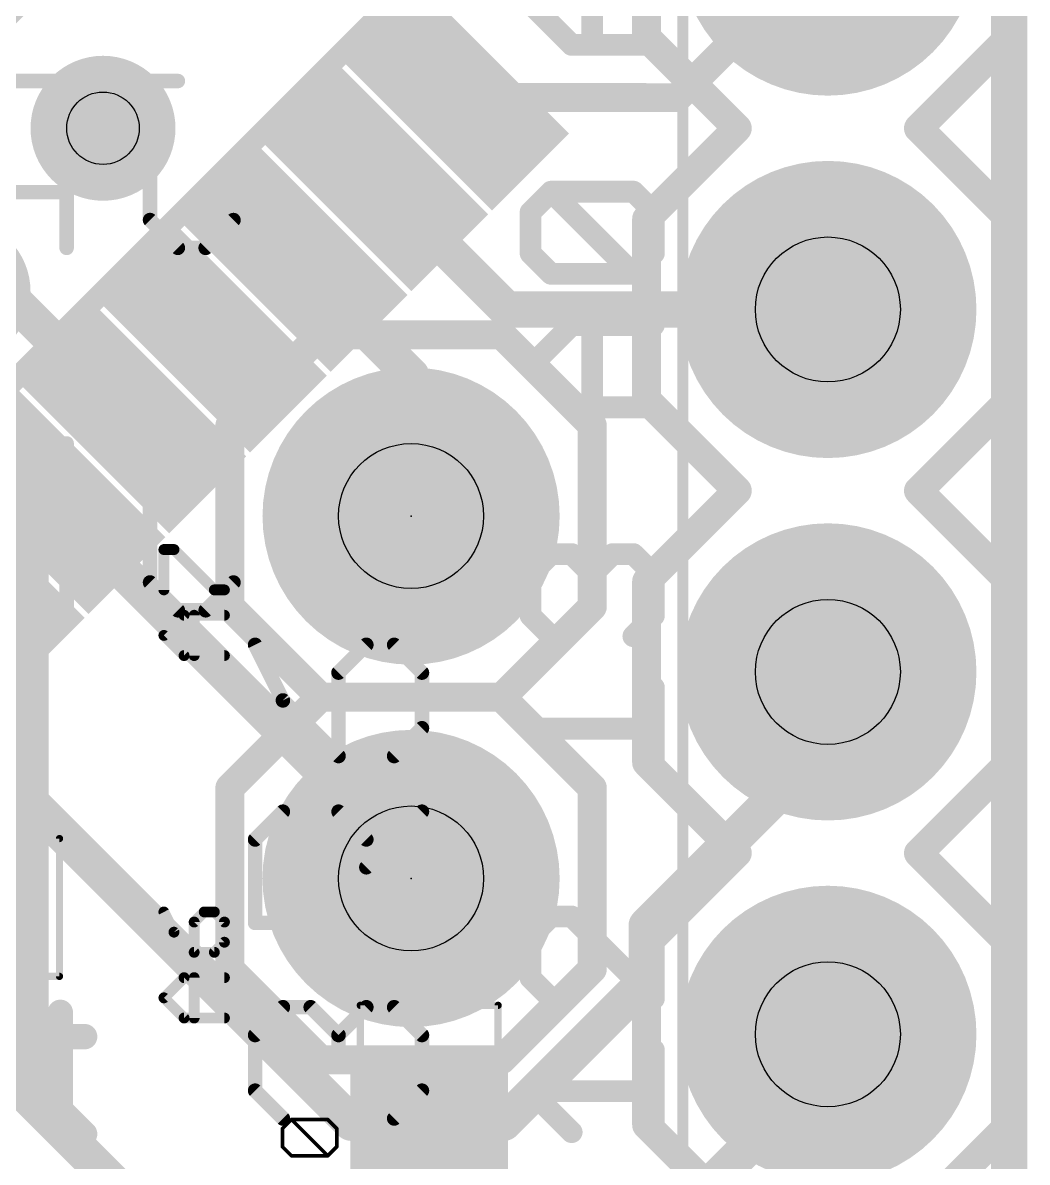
# Model space of a CAD drawing. Extents: x -32 to 75, y -15 to 35.
# Drawn here: x 10.87 to 17.91, y 5.45 to 13.44 of the extents above; entities that cross this region are included whole.
import ezdxf

# ---------------------------------------------------------------- set-up
doc = ezdxf.new("R2010")
doc.units = 0
for name, color, linetype in [('1', 12, 'CONTINUOUS'), ('16', 132, 'CONTINUOUS'), ('17', 110, 'CONTINUOUS'), ('18', 110, 'CONTINUOUS'), ('20', 53, 'CONTINUOUS'), ('21', 41, 'CONTINUOUS'), ('22', 40, 'CONTINUOUS'), ('24', 53, 'CONTINUOUS'), ('25', 253, 'CONTINUOUS'), ('26', 253, 'CONTINUOUS'), ('27', 253, 'CONTINUOUS'), ('29', 253, 'CONTINUOUS'), ('30', 253, 'CONTINUOUS'), ('31', 253, 'CONTINUOUS'), ('39', 12, 'CONTINUOUS'), ('44', 253, 'CONTINUOUS'), ('51', 53, 'CONTINUOUS'), ('52', 253, 'CONTINUOUS')]:
    doc.layers.add(name, color=color, linetype=linetype)

# ---------------------------------------------------------------- blocks, each defined once
blk = doc.blocks.new('RECT')
blk.add_solid([(-0.5, -0.5), (0.5, -0.5), (-0.5, 0.5), (0.5, 0.5)])
blk = doc.blocks.new('ROUNDP')
at = {"const_width": 0.5}
blk.add_lwpolyline([(0, -0.25, 1), (0, 0.25, 1), (0, -0.25)], format="xyb", dxfattribs=at)
blk = doc.blocks.new('ROUNDV')
at = {"const_width": 0.5}
blk.add_lwpolyline([(0, -0.25, 1), (0, 0.25, 1), (0, -0.25)], format="xyb", dxfattribs=at)

msp = doc.modelspace()

# ---------------------------------------------------------------- linework, layer by layer
at = {"layer": '1'}
for points, const_width in [([(17.78, 33.02), (17.78, 0)], 0.254), ([(15.4545, 12.9145), (16.51, 13.97)], 0.2032), ([(13.9052, 12.9146), (15.4545, 12.9145)], 0.2032), ([(13.3395, 12.3489), (14.2583, 11.43)], 0.254), ([(13.589, 10.968), (12.7739, 11.7832)], 0.254), ([(10.7372, 11.557), (11.6425, 10.6518)], 0.254), ([(14.2583, 11.43), (16.51, 11.43)], 0.254), ([(13.589, 9.9822), (13.589, 10.968)], 0.254), ([(11.0768, 10.0861), (13.589, 7.5738)], 0.254), ([(9.9454, 8.9548), (13.1701, 5.73)], 0.254), ([(16.51, 8.382), (16.51, 8.89)], 0.254), ([(15.24, 7.112), (16.51, 8.382)], 0.254), ([(13.589, 7.5738), (13.589, 7.4422)], 0.254), ([(15.24, 6.731), (15.24, 7.112)], 0.254), ([(14.239, 5.73), (15.24, 6.731)], 0.254), ([(13.1701, 5.73), (13.716, 5.73)], 0.254), ([(13.716, 5.73), (14.239, 5.73)], 0.254)]:
    msp.add_lwpolyline(points, dxfattribs=dict(at, const_width=const_width))
for points, const_width in [([(13.9052, 12.9654, 1), (13.9052, 12.8638)], 0.1016), ([(15.4186, 12.9504, 1), (15.4904, 12.8786)], 0.1016), ([(15.4545, 12.8637, 1), (15.4545, 12.9653)], 0.1016), ([(13.3844, 12.3938, 1), (13.2946, 12.304)], 0.127), ([(12.8188, 11.8281, 1), (12.729, 11.7383)], 0.127), ([(14.2583, 11.4935, 1), (14.2583, 11.3665)], 0.127), ([(14.2134, 11.3851, 1), (14.3032, 11.4749)], 0.127), ([(16.51, 11.3665, 1), (16.51, 11.4935)], 0.127), ([(13.6525, 10.968, 1), (13.5255, 10.968)], 0.127), ([(13.5441, 10.9231, 1), (13.6339, 11.0129)], 0.127), ([(11.5976, 10.6069, 1), (11.6874, 10.6967)], 0.127), ([(11.1217, 10.131, 1), (11.0319, 10.0412)], 0.127), ([(13.5255, 9.9822, 1), (13.6525, 9.9822)], 0.127), ([(16.5735, 8.89, 1), (16.4465, 8.89)], 0.127), ([(16.5549, 8.3371, 1), (16.4651, 8.4269)], 0.127), ([(16.4465, 8.382, 1), (16.5735, 8.382)], 0.127), ([(13.6525, 7.5738, 1), (13.5255, 7.5738)], 0.127), ([(13.5441, 7.5289, 1), (13.6339, 7.6187)], 0.127), ([(13.5255, 7.4422, 1), (13.6525, 7.4422)], 0.127), ([(15.3035, 7.112, 1), (15.1765, 7.112)], 0.127), ([(15.1951, 7.1569, 1), (15.2849, 7.0671)], 0.127), ([(15.1765, 6.731, 1), (15.3035, 6.731)], 0.127), ([(15.2849, 6.6861, 1), (15.1951, 6.7759)], 0.127), ([(13.1701, 5.7935, 1), (13.1701, 5.6665)], 0.127), ([(13.1252, 5.6851, 1), (13.215, 5.7749)], 0.127), ([(13.716, 5.7935, 1), (13.716, 5.6665)], 0.127), ([(13.716, 5.6665, 1), (13.716, 5.7935)], 0.127), ([(14.1941, 5.7749, 1), (14.2839, 5.6851)], 0.127), ([(14.239, 5.6665, 1), (14.239, 5.7935)], 0.127)]:
    msp.add_lwpolyline(points, format="xyb", dxfattribs=dict(at, const_width=const_width))
at = {"layer": '16', "const_width": 0.254}
for points in [[(17.78, 33.02), (17.78, 0)], [(10.3505, 13.1445), (11.049, 13.843)], [(10.922, 9.779), (8.001, 12.7)], [(10.922, 5.8928), (10.922, 9.779)], [(16.51, 6.1214), (16.51, 6.35)], [(14.8336, 4.445), (16.51, 6.1214)], [(12.3698, 4.445), (10.922, 5.8928)]]:
    msp.add_lwpolyline(points, dxfattribs=at)
at = {"layer": '16', "const_width": 0.127}
for points in [[(10.9855, 9.779, 1), (10.8585, 9.779)], [(10.8771, 9.7341, 1), (10.9669, 9.8239)], [(16.5735, 6.35, 1), (16.4465, 6.35)], [(16.5549, 6.0765, 1), (16.4651, 6.1663)], [(16.4465, 6.1214, 1), (16.5735, 6.1214)], [(10.9669, 5.9377, 1), (10.8771, 5.8479)], [(10.8585, 5.8928, 1), (10.9855, 5.8928)]]:
    msp.add_lwpolyline(points, format="xyb", dxfattribs=at)
at = {"layer": '20', "const_width": 0.2032}
msp.add_lwpolyline([(17.78, 0), (17.78, 33.02)], dxfattribs=at)
at = {"layer": '21'}
for points, const_width in [([(13.8468, 13.97), (8.89, 9.0132)], 0.1524), ([(14.8586, 13.2842), (14.8586, 13.8604)], 0.1524), ([(14.7146, 13.2842), (14.4265, 13.5723)], 0.1524), ([(15.2908, 13.2842), (14.7146, 13.2842)], 0.1524), ([(14.4265, 12.1119), (14.5705, 12.2559)], 0.1524), ([(14.5705, 12.2559), (15.1467, 12.2559)], 0.1524), ([(15.1467, 11.6797), (14.5705, 12.2559)], 0.1524), ([(15.1467, 12.2559), (15.2908, 12.1119)], 0.1524), ([(14.4265, 11.8238), (14.4265, 12.1119)], 0.1524), ([(15.2908, 12.1119), (15.2908, 11.8238)], 0.1524), ([(14.5705, 11.6797), (14.4265, 11.8238)], 0.1524), ([(15.2908, 11.8238), (15.1467, 11.6797)], 0.1524), ([(15.1467, 11.6797), (14.5705, 11.6797)], 0.1524), ([(14.4265, 11.0323), (14.7146, 11.3204)], 0.1524), ([(14.7146, 11.3204), (15.2908, 11.3204)], 0.1524), ([(14.8586, 10.7442), (14.8586, 11.3204)], 0.1524), ([(14.7146, 10.7442), (14.4265, 11.0323)], 0.1524), ([(15.2908, 10.7442), (14.7146, 10.7442)], 0.1524), ([(11.8567, 9.4647), (11.8567, 9.7475)], 0.0762), ([(11.8567, 9.7475), (11.9274, 9.7475)], 0.0762), ([(11.9274, 9.7475), (12.2102, 9.4647)], 0.0762), ([(14.4265, 9.5719), (14.5705, 9.7159)], 0.1524), ([(14.5705, 9.7159), (14.7146, 9.7159)], 0.1524), ([(14.7146, 9.7159), (14.8586, 9.5719)], 0.1524), ([(14.8586, 9.5719), (15.0027, 9.7159)], 0.1524), ([(15.0027, 9.7159), (15.1467, 9.7159)], 0.1524), ([(15.1467, 9.7159), (15.2908, 9.5719)], 0.1524), ([(14.4265, 9.2838), (14.4265, 9.5719)], 0.1524), ([(14.8586, 9.5719), (14.8586, 9.4278)], 0.1524), ([(15.2908, 9.5719), (15.2908, 9.2838)], 0.1524), ([(12.2102, 9.4647), (12.2809, 9.4647)], 0.0762), ([(14.5705, 9.1397), (14.4265, 9.2838)], 0.1524), ([(15.2908, 9.2838), (15.1467, 9.1397)], 0.1524), ([(11.8567, 9.1457), (11.9981, 9.2871)], 0.0762), ([(11.9981, 9.2871), (12.2809, 9.2871)], 0.0762), ([(12.0688, 9.0043), (12.0688, 9.2871)], 0.0762), ([(11.9981, 9.0043), (11.8567, 9.1457)], 0.0762), ([(12.2809, 9.0043), (11.9981, 9.0043)], 0.0762), ([(15.2908, 8.2042), (15.2908, 8.7804)], 0.1524), ([(14.7146, 8.2042), (14.4265, 8.4923)], 0.1524), ([(14.4265, 8.4923), (15.2908, 8.4923)], 0.1524), ([(11.8567, 7.2075), (11.9274, 7.0661)], 0.0762), ([(12.1395, 7.2075), (12.0688, 7.1368)], 0.0762), ([(12.2102, 7.2075), (12.1395, 7.2075)], 0.0762), ([(12.2809, 7.1368), (12.2102, 7.2075)], 0.0762), ([(14.5705, 7.1759), (14.4265, 7.0319)], 0.1524), ([(14.7146, 7.1759), (14.5705, 7.1759)], 0.1524), ([(15.2908, 6.5997), (14.7146, 7.1759)], 0.1524), ([(15.2908, 7.1759), (15.2908, 6.5997)], 0.1524), ([(12.0688, 7.1368), (12.0688, 6.9247)], 0.0762), ([(12.2809, 6.9954), (12.2809, 7.1368)], 0.0762), ([(14.4265, 7.0319), (14.4265, 6.7438)], 0.1524), ([(11.9274, 7.0661), (12.0688, 6.9247)], 0.0762), ([(12.2102, 6.9247), (12.2809, 6.9954)], 0.0762), ([(12.0688, 6.9247), (12.2102, 6.9247)], 0.0762), ([(14.4265, 6.7438), (14.5705, 6.5997)], 0.1524), ([(11.8567, 6.6057), (11.9981, 6.7471)], 0.0762), ([(11.9981, 6.7471), (12.2809, 6.7471)], 0.0762), ([(12.0688, 6.4643), (12.0688, 6.7471)], 0.0762), ([(11.9981, 6.4643), (11.8567, 6.6057)], 0.0762), ([(11.1308, 6.5041), (11.1308, 5.822)], 0.1778), ([(12.2809, 6.4643), (11.9981, 6.4643)], 0.0762), ([(10.9603, 6.3335), (11.3013, 6.3335)], 0.1778), ([(15.2908, 5.6642), (15.2908, 6.2404)], 0.1524), ([(14.7146, 5.6642), (14.4265, 5.9523)], 0.1524), ([(14.4265, 5.9523), (15.2908, 5.9523)], 0.1524), ([(11.1308, 5.822), (11.3013, 5.6515)], 0.1778)]:
    msp.add_lwpolyline(points, dxfattribs=dict(at, const_width=const_width))
for points, const_width in [([(14.7146, 13.3223, 1), (14.7146, 13.2461)], 0.0762), ([(14.6876, 13.2573, 1), (14.7415, 13.3111)], 0.0762), ([(15.2908, 13.2461, 1), (15.2908, 13.3223)], 0.0762), ([(14.8205, 13.2842, 1), (14.8967, 13.2842)], 0.0762), ([(14.5975, 12.2829, 1), (14.5436, 12.229)], 0.0762), ([(14.5705, 12.294, 1), (14.5705, 12.2178)], 0.0762), ([(14.5975, 12.229, 1), (14.5436, 12.2829)], 0.0762), ([(15.1737, 12.2829, 1), (15.1198, 12.229)], 0.0762), ([(15.1467, 12.2178, 1), (15.1467, 12.294)], 0.0762), ([(14.3995, 12.1388, 1), (14.4534, 12.0849)], 0.0762), ([(14.4646, 12.1119, 1), (14.3884, 12.1119)], 0.0762), ([(15.3289, 12.1119, 1), (15.2527, 12.1119)], 0.0762), ([(15.2639, 12.0849, 1), (15.3177, 12.1388)], 0.0762), ([(14.4534, 11.8507, 1), (14.3995, 11.7968)], 0.0762), ([(15.3177, 11.7968, 1), (15.2639, 11.8507)], 0.0762), ([(14.3884, 11.8238, 1), (14.4646, 11.8238)], 0.0762), ([(15.2527, 11.8238, 1), (15.3289, 11.8238)], 0.0762), ([(14.5705, 11.7178, 1), (14.5705, 11.6416)], 0.0762), ([(14.5436, 11.6528, 1), (14.5975, 11.7067)], 0.0762), ([(15.1198, 11.7067, 1), (15.1737, 11.6528)], 0.0762), ([(15.1198, 11.6528, 1), (15.1737, 11.7067)], 0.0762), ([(15.1467, 11.6416, 1), (15.1467, 11.7178)], 0.0762), ([(14.7146, 11.3585, 1), (14.7146, 11.2823)], 0.0762), ([(14.7415, 11.2935, 1), (14.6876, 11.3474)], 0.0762), ([(14.8967, 11.3204, 1), (14.8205, 11.3204)], 0.0762), ([(15.2908, 11.2823, 1), (15.2908, 11.3585)], 0.0762), ([(14.4534, 11.0593, 1), (14.3995, 11.0054)], 0.0762), ([(14.3995, 11.0593, 1), (14.4534, 11.0054)], 0.0762), ([(14.7146, 10.7823, 1), (14.7146, 10.7061)], 0.0762), ([(14.6876, 10.7173, 1), (14.7415, 10.7711)], 0.0762), ([(14.8205, 10.7442, 1), (14.8967, 10.7442)], 0.0762), ([(15.2908, 10.7061, 1), (15.2908, 10.7823)], 0.0762), ([(11.8758, 9.7475, 1), (11.8377, 9.7475)], 0.0381), ([(11.8567, 9.7665, 1), (11.8567, 9.7284)], 0.0381), ([(11.9409, 9.7609, 1), (11.914, 9.734)], 0.0381), ([(11.9274, 9.7284, 1), (11.9274, 9.7665)], 0.0381), ([(14.5705, 9.754, 1), (14.5705, 9.6778)], 0.0762), ([(14.5975, 9.689, 1), (14.5436, 9.7429)], 0.0762), ([(14.7415, 9.7429, 1), (14.6876, 9.689)], 0.0762), ([(14.7146, 9.6778, 1), (14.7146, 9.754)], 0.0762), ([(15.0027, 9.754, 1), (15.0027, 9.6778)], 0.0762), ([(15.0296, 9.689, 1), (14.9757, 9.7429)], 0.0762), ([(15.1737, 9.7429, 1), (15.1198, 9.689)], 0.0762), ([(15.1467, 9.6778, 1), (15.1467, 9.754)], 0.0762), ([(14.3995, 9.5988, 1), (14.4534, 9.5449)], 0.0762), ([(14.4646, 9.5719, 1), (14.3884, 9.5719)], 0.0762), ([(14.8967, 9.5719, 1), (14.8205, 9.5719)], 0.0762), ([(14.8317, 9.5988, 1), (14.8856, 9.5449)], 0.0762), ([(14.8317, 9.5449, 1), (14.8856, 9.5988)], 0.0762), ([(15.3289, 9.5719, 1), (15.2527, 9.5719)], 0.0762), ([(15.2639, 9.5449, 1), (15.3177, 9.5988)], 0.0762), ([(11.8377, 9.4647, 1), (11.8758, 9.4647)], 0.0381), ([(12.2102, 9.4837, 1), (12.2102, 9.4456)], 0.0381), ([(12.1967, 9.4512, 1), (12.2237, 9.4782)], 0.0381), ([(12.2809, 9.4456, 1), (12.2809, 9.4837)], 0.0381), ([(14.8205, 9.4278, 1), (14.8967, 9.4278)], 0.0762), ([(14.4534, 9.3107, 1), (14.3995, 9.2568)], 0.0762), ([(15.3177, 9.2568, 1), (15.2639, 9.3107)], 0.0762), ([(11.9981, 9.3061, 1), (11.9981, 9.268)], 0.0381), ([(12.0116, 9.2736, 1), (11.9847, 9.3005)], 0.0381), ([(12.0879, 9.2871, 1), (12.0498, 9.2871)], 0.0381), ([(12.2809, 9.268, 1), (12.2809, 9.3061)], 0.0381), ([(14.3884, 9.2838, 1), (14.4646, 9.2838)], 0.0762), ([(15.2527, 9.2838, 1), (15.3289, 9.2838)], 0.0762), ([(11.8702, 9.1592, 1), (11.8433, 9.1322)], 0.0381), ([(14.5436, 9.1128, 1), (14.5975, 9.1667)], 0.0762), ([(15.1198, 9.1667, 1), (15.1737, 9.1128)], 0.0762), ([(11.8433, 9.1592, 1), (11.8702, 9.1322)], 0.0381), ([(11.9981, 9.0234, 1), (11.9981, 8.9853)], 0.0381), ([(11.9847, 8.9908, 1), (12.0116, 9.0178)], 0.0381), ([(12.2809, 8.9853, 1), (12.2809, 9.0234)], 0.0381), ([(12.0498, 9.0043, 1), (12.0879, 9.0043)], 0.0381), ([(15.3289, 8.7804, 1), (15.2527, 8.7804)], 0.0762), ([(14.4534, 8.5193, 1), (14.3995, 8.4654)], 0.0762), ([(14.4265, 8.5304, 1), (14.4265, 8.4542)], 0.0762), ([(15.2908, 8.4542, 1), (15.2908, 8.5304)], 0.0762), ([(14.6876, 8.1773, 1), (14.7415, 8.2311)], 0.0762), ([(15.2527, 8.2042, 1), (15.3289, 8.2042)], 0.0762), ([(11.8738, 7.216, 1), (11.8397, 7.1989)], 0.0381), ([(12.1395, 7.2265, 1), (12.1395, 7.1884)], 0.0381), ([(12.153, 7.194, 1), (12.126, 7.2209)], 0.0381), ([(12.2237, 7.2209, 1), (12.1967, 7.194)], 0.0381), ([(12.2102, 7.1884, 1), (12.2102, 7.2265)], 0.0381), ([(14.5705, 7.214, 1), (14.5705, 7.1378)], 0.0762), ([(14.5975, 7.149, 1), (14.5436, 7.2029)], 0.0762), ([(14.7415, 7.2029, 1), (14.6876, 7.149)], 0.0762), ([(14.7146, 7.1378, 1), (14.7146, 7.214)], 0.0762), ([(15.3289, 7.1759, 1), (15.2527, 7.1759)], 0.0762), ([(12.0879, 7.1368, 1), (12.0498, 7.1368)], 0.0381), ([(12.0553, 7.1502, 1), (12.0823, 7.1233)], 0.0381), ([(12.3, 7.1368, 1), (12.2619, 7.1368)], 0.0381), ([(12.2674, 7.1233, 1), (12.2944, 7.1502)], 0.0381), ([(14.4646, 7.0319, 1), (14.3884, 7.0319)], 0.0762), ([(11.9409, 7.0795, 1), (11.914, 7.0526)], 0.0381), ([(11.9104, 7.0576, 1), (11.9445, 7.0746)], 0.0381), ([(12.2944, 6.9819, 1), (12.2674, 7.0089)], 0.0381), ([(14.3995, 7.0588, 1), (14.4534, 7.0049)], 0.0762), ([(12.0688, 6.9437, 1), (12.0688, 6.9056)], 0.0381), ([(12.0553, 6.9112, 1), (12.0823, 6.9382)], 0.0381), ([(12.1967, 6.9382, 1), (12.2237, 6.9112)], 0.0381), ([(12.2102, 6.9056, 1), (12.2102, 6.9437)], 0.0381), ([(12.2619, 6.9954, 1), (12.3, 6.9954)], 0.0381), ([(12.0498, 6.9247, 1), (12.0879, 6.9247)], 0.0381), ([(14.4534, 6.7707, 1), (14.3995, 6.7168)], 0.0762), ([(11.9981, 6.7661, 1), (11.9981, 6.728)], 0.0381), ([(12.0116, 6.7336, 1), (11.9847, 6.7605)], 0.0381), ([(12.0879, 6.7471, 1), (12.0498, 6.7471)], 0.0381), ([(12.2809, 6.728, 1), (12.2809, 6.7661)], 0.0381), ([(14.3884, 6.7438, 1), (14.4646, 6.7438)], 0.0762), ([(11.8702, 6.6192, 1), (11.8433, 6.5922)], 0.0381), ([(11.8433, 6.6192, 1), (11.8702, 6.5922)], 0.0381), ([(14.5436, 6.5728, 1), (14.5975, 6.6267)], 0.0762), ([(15.2527, 6.5997, 1), (15.3289, 6.5997)], 0.0762), ([(15.2639, 6.5728, 1), (15.3177, 6.6267)], 0.0762), ([(11.1752, 6.5041, 1), (11.0863, 6.5041)], 0.0889), ([(11.9981, 6.4834, 1), (11.9981, 6.4453)], 0.0381), ([(11.9847, 6.4508, 1), (12.0116, 6.4778)], 0.0381), ([(12.0498, 6.4643, 1), (12.0879, 6.4643)], 0.0381), ([(12.2809, 6.4453, 1), (12.2809, 6.4834)], 0.0381), ([(10.9603, 6.378, 1), (10.9603, 6.2891)], 0.0889), ([(11.3013, 6.2891, 1), (11.3013, 6.378)], 0.0889), ([(15.3289, 6.2404, 1), (15.2527, 6.2404)], 0.0762), ([(14.4534, 5.9793, 1), (14.3995, 5.9254)], 0.0762), ([(14.4265, 5.9904, 1), (14.4265, 5.9142)], 0.0762), ([(15.2908, 5.9142, 1), (15.2908, 5.9904)], 0.0762), ([(11.1622, 5.8534, 1), (11.0994, 5.7906)], 0.0889), ([(11.0863, 5.822, 1), (11.1752, 5.822)], 0.0889), ([(11.2699, 5.6201, 1), (11.3327, 5.6829)], 0.0889), ([(14.6876, 5.6373, 1), (14.7415, 5.6911)], 0.0762), ([(15.2527, 5.6642, 1), (15.3289, 5.6642)], 0.0762)]:
    msp.add_lwpolyline(points, format="xyb", dxfattribs=dict(at, const_width=const_width))
at = {"layer": '22', "const_width": 0.2032}
for points in [[(15.24, 14.605), (15.24, 13.335)], [(17.78, 13.335), (17.78, 14.605)], [(15.24, 13.335), (15.875, 12.7)], [(17.145, 12.7), (17.78, 13.335)], [(15.24, 12.065), (15.875, 12.7)], [(17.145, 12.7), (17.78, 12.065)], [(15.24, 12.065), (15.24, 10.795)], [(17.78, 10.795), (17.78, 12.065)], [(12.319, 10.6172), (12.954, 11.2522)], [(12.954, 11.2522), (14.224, 11.2522)], [(14.224, 11.2522), (14.859, 10.6172)], [(15.24, 10.795), (15.875, 10.16)], [(17.145, 10.16), (17.78, 10.795)], [(12.319, 9.3472), (12.319, 10.6172)], [(14.859, 10.6172), (14.859, 9.3472)], [(15.24, 9.525), (15.875, 10.16)], [(17.145, 10.16), (17.78, 9.525)], [(15.24, 9.525), (15.24, 8.255)], [(17.78, 8.255), (17.78, 9.525)], [(12.954, 8.7122), (12.319, 9.3472)], [(14.859, 9.3472), (14.224, 8.7122)], [(12.319, 8.0772), (12.954, 8.7122)], [(12.954, 8.7122), (14.224, 8.7122)], [(14.224, 8.7122), (12.954, 8.7122)], [(14.224, 8.7122), (14.859, 8.0772)], [(15.24, 8.255), (15.875, 7.62)], [(17.145, 7.62), (17.78, 8.255)], [(12.319, 6.8072), (12.319, 8.0772)], [(14.859, 8.0772), (14.859, 6.8072)], [(15.24, 6.985), (15.875, 7.62)], [(17.145, 7.62), (17.78, 6.985)], [(15.24, 6.985), (15.24, 5.715)], [(17.78, 5.715), (17.78, 6.985)], [(12.954, 6.1722), (12.319, 6.8072)], [(14.859, 6.8072), (14.224, 6.1722)], [(14.224, 6.1722), (12.954, 6.1722)], [(15.24, 5.715), (15.875, 5.08)], [(17.145, 5.08), (17.78, 5.715)]]:
    msp.add_lwpolyline(points, dxfattribs=at)
at = {"layer": '22', "const_width": 0.1016}
for points in [[(15.2759, 13.3709, 1), (15.2041, 13.2991)], [(17.8159, 13.2991, 1), (17.7441, 13.3709)], [(15.1892, 13.335, 1), (15.2908, 13.335)], [(17.7292, 13.335, 1), (17.8308, 13.335)], [(15.9109, 12.6641, 1), (15.8391, 12.7359)], [(15.8391, 12.6641, 1), (15.9109, 12.7359)], [(17.1809, 12.7359, 1), (17.1091, 12.6641)], [(17.1091, 12.7359, 1), (17.1809, 12.6641)], [(15.2908, 12.065, 1), (15.1892, 12.065)], [(15.2041, 12.1009, 1), (15.2759, 12.0291)], [(17.8308, 12.065, 1), (17.7292, 12.065)], [(17.7441, 12.0291, 1), (17.8159, 12.1009)], [(12.954, 11.303, 1), (12.954, 11.2014)], [(12.9899, 11.2163, 1), (12.9181, 11.2881)], [(14.2599, 11.2881, 1), (14.1881, 11.2163)], [(14.224, 11.2014, 1), (14.224, 11.303)], [(15.2759, 10.8309, 1), (15.2041, 10.7591)], [(17.8159, 10.7591, 1), (17.7441, 10.8309)], [(15.1892, 10.795, 1), (15.2908, 10.795)], [(17.7292, 10.795, 1), (17.8308, 10.795)], [(12.3698, 10.6172, 1), (12.2682, 10.6172)], [(12.2831, 10.6531, 1), (12.3549, 10.5813)], [(14.9098, 10.6172, 1), (14.8082, 10.6172)], [(14.8231, 10.5813, 1), (14.8949, 10.6531)], [(15.9109, 10.1241, 1), (15.8391, 10.1959)], [(15.8391, 10.1241, 1), (15.9109, 10.1959)], [(17.1809, 10.1959, 1), (17.1091, 10.1241)], [(17.1091, 10.1959, 1), (17.1809, 10.1241)], [(15.2908, 9.525, 1), (15.1892, 9.525)], [(15.2041, 9.5609, 1), (15.2759, 9.4891)], [(17.8308, 9.525, 1), (17.7292, 9.525)], [(17.7441, 9.4891, 1), (17.8159, 9.5609)], [(12.3549, 9.3831, 1), (12.2831, 9.3113)], [(14.8949, 9.3113, 1), (14.8231, 9.3831)], [(12.2682, 9.3472, 1), (12.3698, 9.3472)], [(14.8082, 9.3472, 1), (14.9098, 9.3472)], [(12.954, 8.763, 1), (12.954, 8.6614)], [(12.954, 8.763, 1), (12.954, 8.6614)], [(12.9899, 8.6763, 1), (12.9181, 8.7481)], [(12.9181, 8.6763, 1), (12.9899, 8.7481)], [(14.2599, 8.7481, 1), (14.1881, 8.6763)], [(14.1881, 8.7481, 1), (14.2599, 8.6763)], [(14.224, 8.6614, 1), (14.224, 8.763)], [(14.224, 8.6614, 1), (14.224, 8.763)], [(15.2759, 8.2909, 1), (15.2041, 8.2191)], [(15.1892, 8.255, 1), (15.2908, 8.255)], [(17.7292, 8.255, 1), (17.8308, 8.255)], [(17.8159, 8.2191, 1), (17.7441, 8.2909)], [(12.3698, 8.0772, 1), (12.2682, 8.0772)], [(12.2831, 8.1131, 1), (12.3549, 8.0413)], [(14.9098, 8.0772, 1), (14.8082, 8.0772)], [(14.8231, 8.0413, 1), (14.8949, 8.1131)], [(15.9109, 7.5841, 1), (15.8391, 7.6559)], [(15.8391, 7.5841, 1), (15.9109, 7.6559)], [(17.1809, 7.6559, 1), (17.1091, 7.5841)], [(17.1091, 7.6559, 1), (17.1809, 7.5841)], [(15.2908, 6.985, 1), (15.1892, 6.985)], [(15.2041, 7.0209, 1), (15.2759, 6.9491)], [(17.8308, 6.985, 1), (17.7292, 6.985)], [(17.7441, 6.9491, 1), (17.8159, 7.0209)], [(12.3549, 6.8431, 1), (12.2831, 6.7713)], [(14.8949, 6.7713, 1), (14.8231, 6.8431)], [(12.2682, 6.8072, 1), (12.3698, 6.8072)], [(14.8082, 6.8072, 1), (14.9098, 6.8072)], [(12.954, 6.223, 1), (12.954, 6.1214)], [(12.9181, 6.1363, 1), (12.9899, 6.2081)], [(14.1881, 6.2081, 1), (14.2599, 6.1363)], [(14.224, 6.1214, 1), (14.224, 6.223)], [(15.2759, 5.7509, 1), (15.2041, 5.6791)], [(15.1892, 5.715, 1), (15.2908, 5.715)], [(17.7292, 5.715, 1), (17.8308, 5.715)], [(17.8159, 5.6791, 1), (17.7441, 5.7509)]]:
    msp.add_lwpolyline(points, format="xyb", dxfattribs=at)
at = {"layer": '24'}
for p in [(13.589, 9.9822), (13.589, 7.4422)]:
    msp.add_point(p, dxfattribs=at)
at = {"layer": '25', "const_width": 0.1016}
for points in [[(12.4958, 9.0798), (12.6907, 8.69)], [(13.2754, 9.0798), (13.0805, 8.8849)], [(13.4703, 9.0798), (13.2754, 9.0798)], [(13.6652, 8.8849), (13.4703, 9.0798)], [(13.0805, 8.8849), (13.0805, 8.3002)], [(13.6652, 8.4951), (13.6652, 8.8849)], [(12.6907, 8.69), (13.0805, 8.3002)], [(13.4703, 8.3002), (13.6652, 8.4951)], [(13.0805, 8.3002), (13.4703, 8.3002)], [(12.4958, 7.7155), (12.6907, 7.9104)], [(12.6907, 7.9104), (13.0805, 7.9104)], [(13.0805, 7.9104), (13.2754, 7.7155)], [(13.2754, 7.5206), (13.6652, 7.9104)], [(12.4958, 7.1308), (12.4958, 7.7155)], [(13.2754, 7.7155), (13.2754, 7.1308)], [(13.6652, 7.1308), (12.4958, 7.1308)], [(12.4958, 6.3449), (12.6907, 6.5398)], [(12.6907, 6.5398), (12.8856, 6.5398)], [(12.8856, 6.5398), (13.0805, 6.3449)], [(13.0805, 6.3449), (13.2754, 6.5398)], [(13.2754, 6.5398), (13.4703, 6.5398)], [(13.4703, 6.5398), (13.6652, 6.3449)], [(12.4958, 5.9551), (12.4958, 6.3449)], [(13.0805, 6.3449), (13.0805, 6.15)], [(13.6652, 6.3449), (13.6652, 5.9551)], [(12.6907, 5.7602), (12.4958, 5.9551)], [(13.6652, 5.9551), (13.4703, 5.7602)]]:
    msp.add_lwpolyline(points, dxfattribs=at)
at = {"layer": '25', "const_width": 0.0508}
for points in [[(12.5185, 9.0912, 1), (12.4731, 9.0684)], [(13.2754, 9.1052, 1), (13.2754, 9.0544)], [(13.2934, 9.0618, 1), (13.2574, 9.0978)], [(13.4883, 9.0978, 1), (13.4523, 9.0618)], [(13.4703, 9.0544, 1), (13.4703, 9.1052)], [(13.0625, 8.9029, 1), (13.0985, 8.8669)], [(13.1059, 8.8849, 1), (13.0551, 8.8849)], [(13.6906, 8.8849, 1), (13.6398, 8.8849)], [(13.6472, 8.8669, 1), (13.6832, 8.9029)], [(12.7087, 8.708, 1), (12.6727, 8.672)], [(12.668, 8.6786, 1), (12.7134, 8.7014)], [(13.6832, 8.4771, 1), (13.6472, 8.5131)], [(13.6398, 8.4951, 1), (13.6906, 8.4951)], [(13.0805, 8.3256, 1), (13.0805, 8.2748)], [(13.0551, 8.3002, 1), (13.1059, 8.3002)], [(13.0625, 8.2822, 1), (13.0985, 8.3182)], [(13.4523, 8.3182, 1), (13.4883, 8.2822)], [(13.4703, 8.2748, 1), (13.4703, 8.3256)], [(12.6907, 7.9358, 1), (12.6907, 7.885)], [(12.7087, 7.8924, 1), (12.6727, 7.9284)], [(13.0985, 7.9284, 1), (13.0625, 7.8924)], [(13.0805, 7.885, 1), (13.0805, 7.9358)], [(13.6832, 7.8924, 1), (13.6472, 7.9284)], [(12.4778, 7.7335, 1), (12.5138, 7.6975)], [(12.5212, 7.7155, 1), (12.4704, 7.7155)], [(13.3008, 7.7155, 1), (13.25, 7.7155)], [(13.2574, 7.6975, 1), (13.2934, 7.7335)], [(13.2574, 7.5386, 1), (13.2934, 7.5026)], [(12.4958, 7.1562, 1), (12.4958, 7.1054)], [(12.4704, 7.1308, 1), (12.5212, 7.1308)], [(13.25, 7.1308, 1), (13.3008, 7.1308)], [(13.6652, 7.1054, 1), (13.6652, 7.1562)], [(12.6907, 6.5652, 1), (12.6907, 6.5144)], [(12.7087, 6.5218, 1), (12.6727, 6.5578)], [(12.9036, 6.5578, 1), (12.8676, 6.5218)], [(12.8856, 6.5144, 1), (12.8856, 6.5652)], [(13.2754, 6.5652, 1), (13.2754, 6.5144)], [(13.2934, 6.5218, 1), (13.2574, 6.5578)], [(13.4883, 6.5578, 1), (13.4523, 6.5218)], [(13.4703, 6.5144, 1), (13.4703, 6.5652)], [(12.5212, 6.3449, 1), (12.4704, 6.3449)], [(13.1059, 6.3449, 1), (13.0551, 6.3449)], [(13.6906, 6.3449, 1), (13.6398, 6.3449)], [(12.4778, 6.3629, 1), (12.5138, 6.3269)], [(13.0625, 6.3629, 1), (13.0985, 6.3269)], [(13.0625, 6.3269, 1), (13.0985, 6.3629)], [(13.6472, 6.3269, 1), (13.6832, 6.3629)], [(13.0551, 6.15, 1), (13.1059, 6.15)], [(12.5138, 5.9731, 1), (12.4778, 5.9371)], [(13.6832, 5.9371, 1), (13.6472, 5.9731)], [(12.4704, 5.9551, 1), (12.5212, 5.9551)], [(13.6398, 5.9551, 1), (13.6906, 5.9551)], [(12.6727, 5.7422, 1), (12.7087, 5.7782)], [(13.4523, 5.7782, 1), (13.4883, 5.7422)]]:
    msp.add_lwpolyline(points, format="xyb", dxfattribs=at)
at = {"layer": '26', "const_width": 0.1016}
for points in [[(11.175, 13.0312), (10.5903, 13.0312)], [(11.175, 11.8618), (11.175, 13.0312)], [(11.9546, 13.0312), (11.5648, 13.0312)], [(11.7597, 12.0567), (11.7597, 13.0312)], [(10.5903, 12.2516), (11.175, 12.2516)], [(11.9546, 11.8618), (11.7597, 12.0567)], [(12.3444, 12.0567), (12.1495, 11.8618)], [(12.1495, 11.8618), (11.9546, 11.8618)], [(11.175, 10.4912), (10.5903, 10.4912)], [(11.175, 9.3218), (11.175, 10.4912)], [(11.9546, 10.4912), (11.5648, 10.4912)], [(11.7597, 9.5167), (11.7597, 10.4912)], [(10.5903, 9.7116), (11.175, 9.7116)], [(11.9546, 9.3218), (11.7597, 9.5167)], [(12.3444, 9.5167), (12.1495, 9.3218)], [(12.1495, 9.3218), (11.9546, 9.3218)]]:
    msp.add_lwpolyline(points, dxfattribs=at)
at = {"layer": '26', "const_width": 0.0508}
for points in [[(11.2004, 13.0312, 1), (11.1496, 13.0312)], [(11.175, 13.0058, 1), (11.175, 13.0566)], [(11.5648, 13.0566, 1), (11.5648, 13.0058)], [(11.7851, 13.0312, 1), (11.7343, 13.0312)], [(11.9546, 13.0058, 1), (11.9546, 13.0566)], [(11.175, 12.2262, 1), (11.175, 12.277)], [(11.7777, 12.0747, 1), (11.7417, 12.0387)], [(11.7343, 12.0567, 1), (11.7851, 12.0567)], [(12.3624, 12.0387, 1), (12.3264, 12.0747)], [(11.9546, 11.8872, 1), (11.9546, 11.8364)], [(11.9366, 11.8438, 1), (11.9726, 11.8798)], [(12.1315, 11.8798, 1), (12.1675, 11.8438)], [(12.1495, 11.8364, 1), (12.1495, 11.8872)], [(11.1496, 11.8618, 1), (11.2004, 11.8618)], [(11.2004, 10.4912, 1), (11.1496, 10.4912)], [(11.175, 10.4658, 1), (11.175, 10.5166)], [(11.5648, 10.5166, 1), (11.5648, 10.4658)], [(11.7851, 10.4912, 1), (11.7343, 10.4912)], [(11.9546, 10.4658, 1), (11.9546, 10.5166)], [(11.175, 9.6862, 1), (11.175, 9.737)], [(11.7777, 9.5347, 1), (11.7417, 9.4987)], [(11.7343, 9.5167, 1), (11.7851, 9.5167)], [(12.3624, 9.4987, 1), (12.3264, 9.5347)], [(11.1496, 9.3218, 1), (11.2004, 9.3218)], [(11.9546, 9.3472, 1), (11.9546, 9.2964)], [(11.9366, 9.3038, 1), (11.9726, 9.3398)], [(12.1315, 9.3398, 1), (12.1675, 9.3038)], [(12.1495, 9.2964, 1), (12.1495, 9.3472)]]:
    msp.add_lwpolyline(points, format="xyb", dxfattribs=at)
at = {"layer": '27', "const_width": 0.0254}
for points in [[(12.687, 5.6894), (12.7505, 5.7529)], [(12.7505, 5.7529), (13.0047, 5.7529)], [(13.0047, 5.4987), (12.7505, 5.7529)], [(13.0047, 5.7529), (13.0683, 5.6894)], [(12.687, 5.5623), (12.687, 5.6894)], [(13.0683, 5.6894), (13.0683, 5.5623)], [(12.7505, 5.4987), (12.687, 5.5623)], [(13.0047, 5.4987), (12.7505, 5.4987)], [(13.0683, 5.5623), (13.0047, 5.4987)]]:
    msp.add_lwpolyline(points, dxfattribs=at)
at = {"layer": '27', "const_width": 0.0127}
for points in [[(12.7505, 5.7593, 1), (12.7505, 5.7466)], [(12.755, 5.7574, 1), (12.746, 5.7484)], [(12.755, 5.7484, 1), (12.746, 5.7574)], [(13.0092, 5.7574, 1), (13.0003, 5.7484)], [(13.0047, 5.7466, 1), (13.0047, 5.7593)], [(12.6933, 5.6894, 1), (12.6806, 5.6894)], [(12.6825, 5.6939, 1), (12.6915, 5.6849)], [(13.0747, 5.6894, 1), (13.062, 5.6894)], [(13.0638, 5.6849, 1), (13.0728, 5.6939)], [(12.6806, 5.5623, 1), (12.6933, 5.5623)], [(12.6915, 5.5668, 1), (12.6825, 5.5578)], [(12.7505, 5.5051, 1), (12.7505, 5.4924)], [(13.0047, 5.4924, 1), (13.0047, 5.5051)], [(13.062, 5.5623, 1), (13.0747, 5.5623)], [(13.0728, 5.5578, 1), (13.0638, 5.5668)], [(12.746, 5.4942, 1), (12.755, 5.5032)], [(13.0003, 5.5032, 1), (13.0092, 5.4942)], [(13.0003, 5.4942, 1), (13.0092, 5.5032)]]:
    msp.add_lwpolyline(points, format="xyb", dxfattribs=at)
at = {"layer": '39', "const_width": 0.0508}
for points in [[(8.179, 7.722), (11.125, 7.722)], [(11.125, 7.722), (11.125, 6.756)], [(11.125, 6.756), (8.179, 6.756)], [(13.233, 3.607), (13.233, 6.553)], [(13.233, 6.553), (14.199, 6.553)], [(14.199, 6.553), (14.199, 3.607)]]:
    msp.add_lwpolyline(points, dxfattribs=at)
at = {"layer": '39', "const_width": 0.0254}
for points in [[(11.1377, 7.722, 1), (11.1123, 7.722)], [(11.125, 7.7093, 1), (11.125, 7.7347)], [(11.1123, 6.756, 1), (11.1377, 6.756)], [(11.125, 6.7433, 1), (11.125, 6.7687)], [(13.2457, 6.553, 1), (13.2203, 6.553)], [(13.233, 6.5657, 1), (13.233, 6.5403)], [(14.2117, 6.553, 1), (14.1863, 6.553)], [(14.199, 6.5403, 1), (14.199, 6.5657)]]:
    msp.add_lwpolyline(points, format="xyb", dxfattribs=at)
at = {"layer": '44'}
for centre, radius in [((11.43, 12.7), 0.254), ((16.51, 11.43), 0.508), ((13.589, 9.9822), 0.508), ((16.51, 8.89), 0.508), ((13.589, 7.4422), 0.508), ((16.51, 6.35), 0.508)]:
    msp.add_circle(centre, radius, dxfattribs=at)
at = {"layer": '51', "const_width": 0.0762}
msp.add_lwpolyline([(15.494, 0.508), (15.494, 29.21)], dxfattribs=at)

# ---------------------------------------------------------------- block references
at = {"layer": '1'}
for p, xscale, yscale, rotation in [((13.9052, 12.9146), 1.27, 0.5588, 315), ((13.3395, 12.3489), 1.27, 0.5588, 315), ((12.7739, 11.7832), 1.27, 0.5588, 315), ((12.2082, 11.2175), 1.27, 0.5588, 315), ((11.6425, 10.6518), 1.27, 0.5588, 315), ((11.0768, 10.0861), 1.27, 0.5588, 315), ((10.5111, 9.5205), 1.27, 0.5588, 315), ((13.716, 5.73), 0.7, 0.9, 270)]:
    msp.add_blockref('RECT', p, dxfattribs=dict(at, xscale=xscale, yscale=yscale, rotation=rotation))
at = {"layer": '17', "xscale": 1.8796, "yscale": 1.8796}
for p, rotation in [((16.51, 13.97), 180), ((16.51, 13.97), 180), ((16.51, 11.43), 180), ((16.51, 11.43), 180), ((13.589, 9.9822), 90), ((13.589, 9.9822), 90), ((16.51, 8.89), 180), ((16.51, 8.89), 180), ((13.589, 7.4422), 90), ((13.589, 7.4422), 90), ((16.51, 6.35), 180), ((16.51, 6.35), 180)]:
    msp.add_blockref('ROUNDP', p, dxfattribs=dict(at, rotation=rotation))
at = {"layer": '18', "xscale": 1.016, "yscale": 1.016}
for p in [(11.43, 12.7), (11.43, 12.7), (10.414, 11.557), (10.414, 11.557)]:
    msp.add_blockref('ROUNDV', p, dxfattribs=at)
at = {"layer": '29'}
for name, p, xscale, yscale, rotation in [('ROUNDP', (16.51, 13.97), 2.0828, 2.0828, 180), ('RECT', (13.9052, 12.9146), 1.4732, 0.762, 315), ('RECT', (13.3395, 12.3489), 1.4732, 0.762, 315), ('RECT', (12.7739, 11.7832), 1.4732, 0.762, 315), ('ROUNDP', (16.51, 11.43), 2.0828, 2.0828, 180), ('RECT', (12.2082, 11.2175), 1.4732, 0.762, 315), ('RECT', (11.6425, 10.6518), 1.4732, 0.762, 315), ('ROUNDP', (13.589, 9.9822), 2.0828, 2.0828, 90), ('RECT', (11.0768, 10.0861), 1.4732, 0.762, 315), ('RECT', (10.5111, 9.5205), 1.4732, 0.762, 315), ('ROUNDP', (16.51, 8.89), 2.0828, 2.0828, 180), ('ROUNDP', (13.589, 7.4422), 2.0828, 2.0828, 90), ('ROUNDP', (16.51, 6.35), 2.0828, 2.0828, 180), ('RECT', (13.716, 5.73), 0.9032, 1.1032, 270)]:
    msp.add_blockref(name, p, dxfattribs=dict(at, xscale=xscale, yscale=yscale, rotation=rotation))
at = {"layer": '30', "xscale": 2.0828, "yscale": 2.0828}
for p, rotation in [((16.51, 13.97), 180), ((16.51, 11.43), 180), ((13.589, 9.9822), 90), ((16.51, 8.89), 180), ((13.589, 7.4422), 90), ((16.51, 6.35), 180)]:
    msp.add_blockref('ROUNDP', p, dxfattribs=dict(at, rotation=rotation))
at = {"layer": '31'}
for p, xscale, yscale, rotation in [((13.9052, 12.9146), 1.27, 0.5588, 315), ((13.3395, 12.3489), 1.27, 0.5588, 315), ((12.7739, 11.7832), 1.27, 0.5588, 315), ((12.2082, 11.2175), 1.27, 0.5588, 315), ((11.6425, 10.6518), 1.27, 0.5588, 315), ((11.0768, 10.0861), 1.27, 0.5588, 315), ((10.5111, 9.5205), 1.27, 0.5588, 315), ((13.716, 5.73), 0.7, 0.9, 270)]:
    msp.add_blockref('RECT', p, dxfattribs=dict(at, xscale=xscale, yscale=yscale, rotation=rotation))
at = {"layer": '51'}
for p, xscale, yscale, rotation in [((13.7346, 13.0852), 0.9906, 0.4572, 315), ((13.1689, 12.5195), 0.9906, 0.4572, 315), ((12.6032, 11.9538), 0.9906, 0.4572, 315), ((12.0375, 11.3881), 0.9906, 0.4572, 315), ((11.4719, 10.8225), 0.9906, 0.4572, 315), ((10.9062, 10.2568), 0.9906, 0.4572, 315), ((13.7111, 5.484), 0.3, 0.5999, 270)]:
    msp.add_blockref('RECT', p, dxfattribs=dict(at, xscale=xscale, yscale=yscale, rotation=rotation))
at = {"layer": '52', "xscale": 0.508, "yscale": 0.508}
for p, rotation in [((16.51, 11.43), 270), ((13.589, 9.9822), 180), ((16.51, 8.89), 270), ((13.589, 7.4422), 180), ((16.51, 6.35), 270)]:
    msp.add_blockref('RECT', p, dxfattribs=dict(at, rotation=rotation))

doc.saveas('drawing.dxf')
